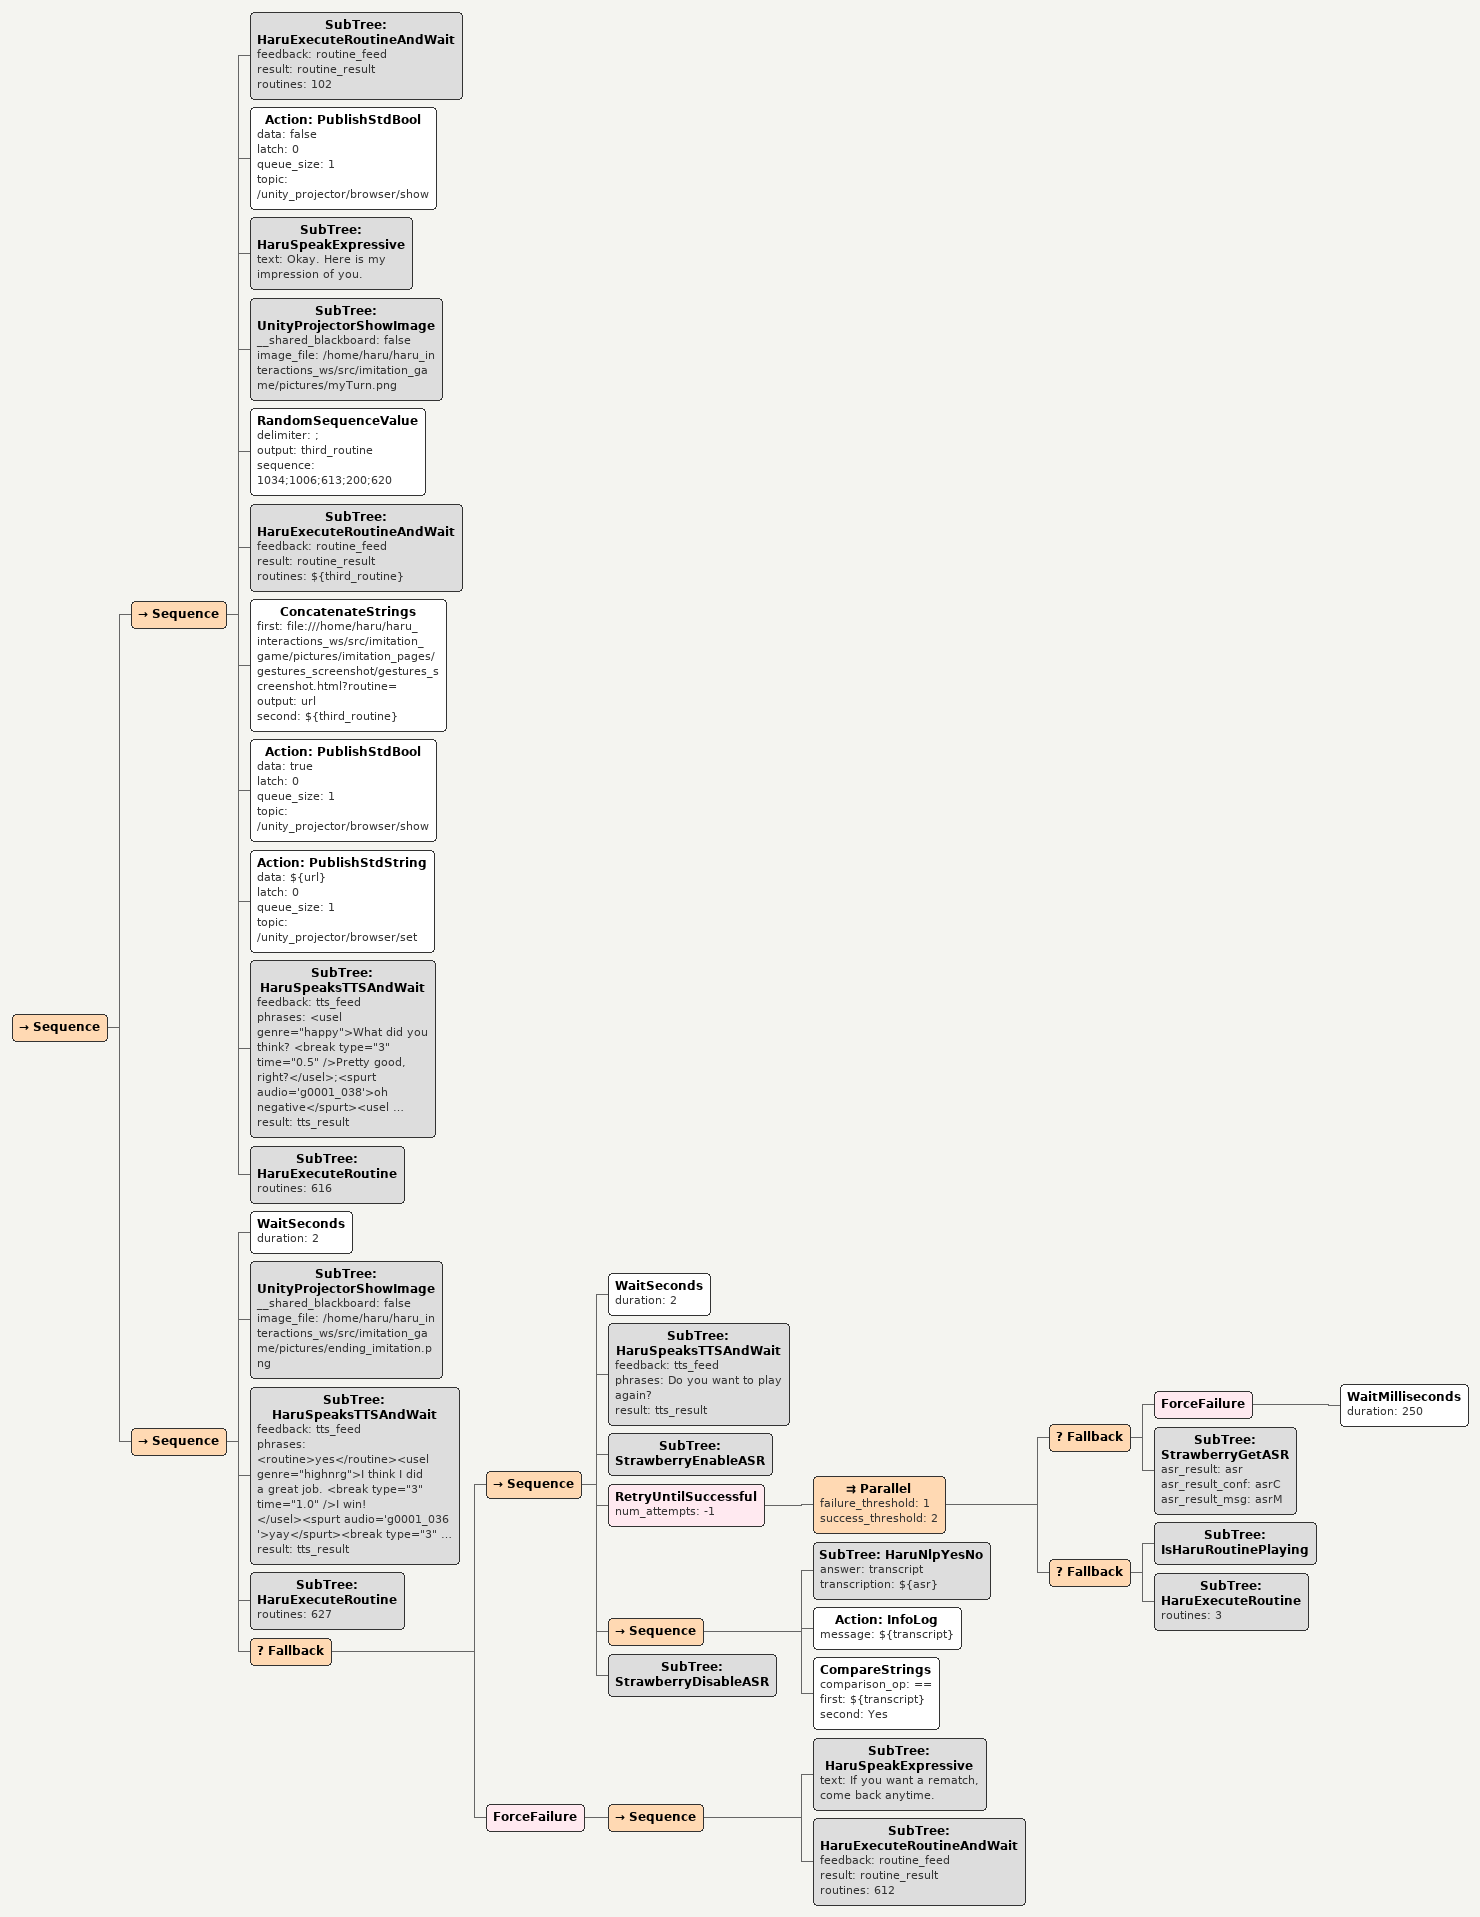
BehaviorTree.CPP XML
<Sequence>
                        <Sequence>
                            <SubTree ID="HaruExecuteRoutineAndWait" feedback="routine_feed" result="routine_result" routines="102"/>
                            <Action ID="PublishStdBool" data="false" latch="0" queue_size="1" topic="/unity_projector/browser/show"/>
                            <SubTree ID="HaruSpeakExpressive" text="Okay. Here is my impression of you. "/>
                            <SubTree ID="UnityProjectorShowImage" __shared_blackboard="false" image_file="/home/haru/haru_interactions_ws/src/imitation_game/pictures/myTurn.png"/>
                            <RandomSequenceValue delimiter=";" output="third_routine" sequence="1034;1006;613;200;620"/>
                            <SubTree ID="HaruExecuteRoutineAndWait" feedback="routine_feed" result="routine_result" routines="${third_routine}"/>
                            <ConcatenateStrings first="file:///home/haru/haru_interactions_ws/src/imitation_game/pictures/imitation_pages/gestures_screenshot/gestures_screenshot.html?routine=" output="url" second="${third_routine}"/>
                            <Action ID="PublishStdBool" data="true" latch="0" queue_size="1" topic="/unity_projector/browser/show"/>
                            <Action ID="PublishStdString" data="${url}" latch="0" queue_size="1" topic="/unity_projector/browser/set"/>
                            <SubTree ID="HaruSpeaksTTSAndWait" feedback="tts_feed" phrases="&lt;usel genre=&quot;happy&quot;>What did you think? &lt;break type=&quot;3&quot; time=&quot;0.5&quot; />Pretty good, right?&lt;/usel>;&lt;spurt audio='g0001_038'>oh negative&lt;/spurt>&lt;usel genre=&quot;sad&quot;>OK. &lt;break type=&quot;3&quot; time=&quot;0.5&quot; />That was not my best work.&lt;/usel> &lt;break type=&quot;3&quot; time=&quot;1.0&quot; />&lt;usel genre=&quot;cheeky&quot;>But you were not really being fair!&lt;/usel>
;&lt;usel genre=&quot;highnrg&quot;>Nailed it! &lt;/usel> &lt;break type=&quot;3&quot; time=&quot;1.0&quot; />&lt;usel genre=&quot;whiny&quot;>But now I am dizzy.&lt;/usel> &lt;break type=&quot;3&quot; time=&quot;1.0&quot; />&lt;usel genre=&quot;serious&quot;>Anyway...&lt;/usel>;&lt;usel genre=&quot;highnrg&quot;>That’s you. &lt;break type=&quot;3&quot; time=&quot;1.0&quot; />That’s what you look like to me.&lt;/usel>;&lt;usel genre=&quot;highnrg&quot;>You should see your face.!&lt;/usel>&lt;spurt audio='g0001_050'>ha ha (sarcastic)&lt;/spurt>&lt;break type=&quot;3&quot; time=&quot;1.5&quot; /> &lt;usel genre=&quot;cheeky&quot;>You are stunned at how well I captured your essence.&lt;/usel>" result="tts_result"/>
                            <SubTree ID="HaruExecuteRoutine" routines="616"/>
                        </Sequence>
                        <Sequence>
                            <WaitSeconds duration="2"/>
                            <SubTree ID="UnityProjectorShowImage" __shared_blackboard="false" image_file="/home/haru/haru_interactions_ws/src/imitation_game/pictures/ending_imitation.png"/>
                            <SubTree ID="HaruSpeaksTTSAndWait" feedback="tts_feed" phrases="&lt;routine>yes&lt;/routine>&lt;usel genre=&quot;highnrg&quot;>I think I did a great job. &lt;break type=&quot;3&quot; time=&quot;1.0&quot; />I win! &lt;/usel>&lt;spurt audio='g0001_036'>yay&lt;/spurt>&lt;break type=&quot;3&quot; time=&quot;1.0&quot; />&lt;usel genre=&quot;highnrg&quot;>But you put in a good effort.&lt;/usel> " result="tts_result"/>
                            <SubTree ID="HaruExecuteRoutine" routines="627"/>
                            <Fallback>
                                <Sequence>
                                    <WaitSeconds duration="2"/>
                                    <SubTree ID="HaruSpeaksTTSAndWait" feedback="tts_feed" phrases="Do you want to play again?" result="tts_result"/>
                                    <SubTree ID="StrawberryEnableASR"/>
                                    <RetryUntilSuccessful num_attempts="-1">
                                        <Parallel failure_threshold="1" success_threshold="2">
                                            <Fallback>
                                                <ForceFailure>
                                                    <WaitMilliseconds duration="250"/>
                                                </ForceFailure>
                                                <SubTree ID="StrawberryGetASR" asr_result="asr" asr_result_conf="asrC" asr_result_msg="asrM"/>
                                            </Fallback>
                                            <Fallback>
                                                <SubTree ID="IsHaruRoutinePlaying"/>
                                                <SubTree ID="HaruExecuteRoutine" routines="3"/>
                                            </Fallback>
                                        </Parallel>
                                    </RetryUntilSuccessful>
                                    <Sequence>
                                        <SubTree ID="HaruNlpYesNo" answer="transcript" transcription="${asr}"/>
                                        <Action ID="InfoLog" message="${transcript}"/>
                                        <CompareStrings comparison_op="==" first="${transcript}" second="Yes"/>
                                    </Sequence>
                                    <SubTree ID="StrawberryDisableASR"/>
                                </Sequence>
                                <ForceFailure>
                                    <Sequence>
                                        <SubTree ID="HaruSpeakExpressive" text="If you want a rematch, come back anytime."/>
                                        <SubTree ID="HaruExecuteRoutineAndWait" feedback="routine_feed" result="routine_result" routines="612"/>
                                    </Sequence>
                                </ForceFailure>
                            </Fallback>
                        </Sequence>
                    </Sequence>
